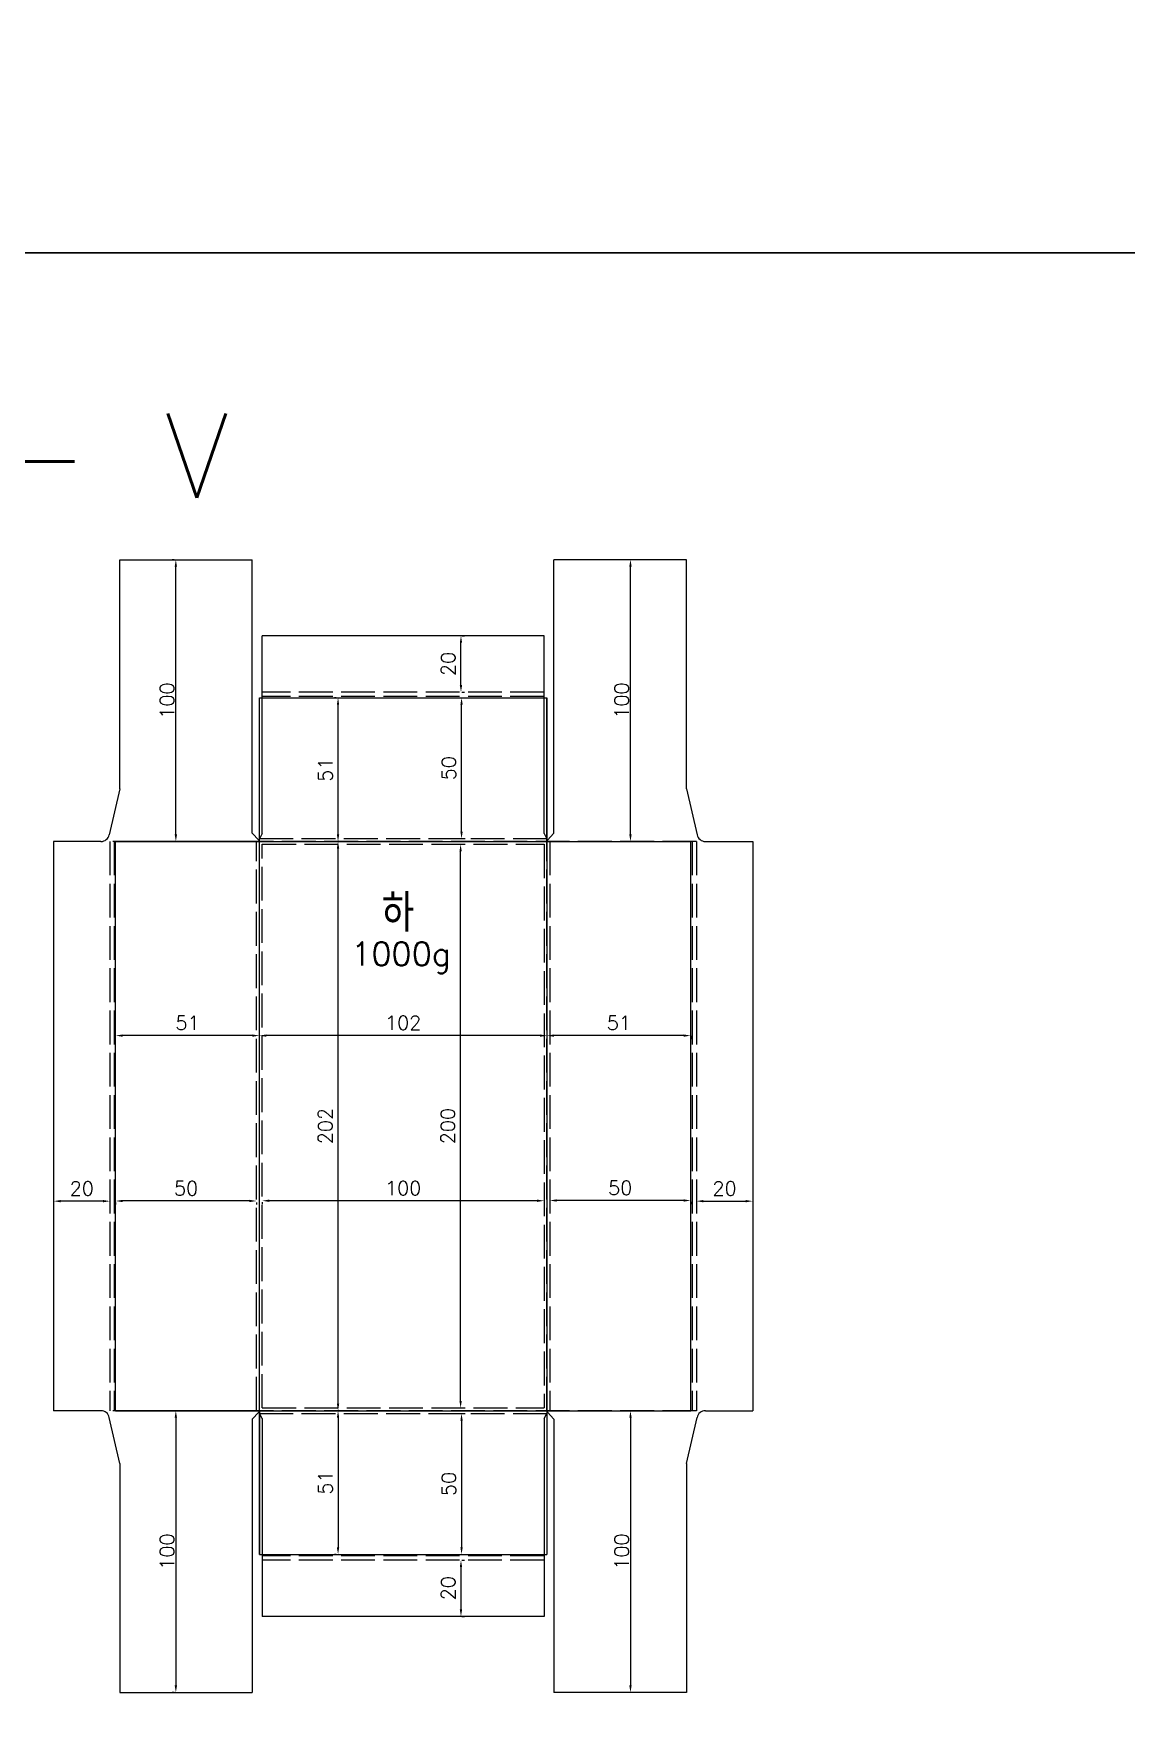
# Model space of a CAD drawing. Header units: millimetres. Extents: x 2179 to 11229, y 1198 to 3756.
# Drawn here: x 4889 to 5277, y 1515 to 2113 of the extents above; entities that cross this region are included whole.
import ezdxf

# ---------------------------------------------------------------- set-up
doc = ezdxf.new("R2010")
doc.units = ezdxf.units.MM
doc.linetypes.add('ACAD_ISO02W100', pattern=[15, 12, -3])
for name, color, linetype in [('기지', 7, 'Continuous'), ('인쇄지', 7, 'Continuous'), ('치수', 7, 'Continuous')]:
    doc.layers.add(name, color=color, linetype=linetype)
doc.styles.add('FHG', font='TXT.shx', dxfattribs={"height": 0.18, "bigfont": 'whgtxt.shx'})
doc.styles.get("Standard").update_dxf_attribs({"font": 'txt.shx', "bigfont": 'zfhg.shx'})
doc.dimstyles.new('ISO-25', dxfattribs={"dimtxt": 2.5, "dimasz": 2.5, "dimexe": 1.25, "dimexo": 0.625, "dimtad": 1, "dimtxsty": 'Standard', "dimcen": 2.5, "dimadec": 0, "dimazin": 0, "dimtfac": 1, "dimtmove": 0, "dimatfit": 3, "dimfxl": 0, "dimarcsym": 0})

# ---------------------------------------------------------------- blocks, each defined once
blk = doc.blocks.new('*D267')
at = {"layer": 'DEFPOINTS', "color": 0}
for p in [(5040.32, 1825.25), (5040.51, 1825.25), (5040.32, 1625.25)]:
    blk.add_point(p, dxfattribs=at)
at = {"layer": '치수', "color": 0, "lineweight": -2}
for p, q in [((5040.95, 1825.25), (5041.76, 1825.25)), ((5040.51, 1627.75), (5040.51, 1822.75)), ((5040.95, 1625.25), (5041.76, 1625.25))]:
    blk.add_line(p, q, dxfattribs=at)
at = {"layer": '치수', "color": 0}
for points in [[(5040.09, 1822.75), (5040.93, 1822.75), (5040.51, 1825.25)], [(5040.09, 1627.75), (5040.93, 1627.75), (5040.51, 1625.25)]]:
    blk.add_solid(points, dxfattribs=at)
at = {"layer": '치수', "color": 0, "insert": (5036.01, 1725.25), "char_height": 5, "attachment_point": 5, "rotation": 90}
blk.add_mtext('200', dxfattribs=at)
blk = doc.blocks.new('*D268')
at = {"layer": 'DEFPOINTS', "color": 0}
for p in [(4997.04, 1826.25), (4997.04, 1826.25), (4996.74, 1624.25)]:
    blk.add_point(p, dxfattribs=at)
at = {"layer": '치수', "color": 0, "lineweight": -2}
for p, q in [((4996.41, 1826.25), (4995.79, 1826.25)), ((4997.04, 1626.75), (4997.04, 1823.75)), ((4997.37, 1624.25), (4998.29, 1624.25))]:
    blk.add_line(p, q, dxfattribs=at)
at = {"layer": '치수', "color": 0}
for points in [[(4996.62, 1823.75), (4997.45, 1823.75), (4997.04, 1826.25)], [(4996.62, 1626.75), (4997.45, 1626.75), (4997.04, 1624.25)]]:
    blk.add_solid(points, dxfattribs=at)
at = {"layer": '치수', "color": 0, "insert": (4992.54, 1725.25), "char_height": 5, "attachment_point": 5, "rotation": 90}
blk.add_mtext('202', dxfattribs=at)
blk = doc.blocks.new('*D271')
at = {"layer": 'DEFPOINTS', "color": 0}
for p in [(4970.13, 1698.85), (4970.13, 1698.75), (5070.13, 1698.85)]:
    blk.add_point(p, dxfattribs=at)
at = {"layer": '치수', "color": 0, "lineweight": -2}
for p, q in [((4970.13, 1698.23), (4970.13, 1697.5)), ((5067.63, 1698.75), (4972.63, 1698.75)), ((5070.13, 1698.23), (5070.13, 1697.5))]:
    blk.add_line(p, q, dxfattribs=at)
at = {"layer": '치수', "color": 0}
for points in [[(4972.63, 1699.17), (4972.63, 1698.33), (4970.13, 1698.75)], [(5067.63, 1699.17), (5067.63, 1698.33), (5070.13, 1698.75)]]:
    blk.add_solid(points, dxfattribs=at)
at = {"layer": '치수', "color": 0, "insert": (5020.13, 1703.25), "char_height": 5, "attachment_point": 5}
blk.add_mtext('100', dxfattribs=at)
blk = doc.blocks.new('*D275')
at = {"layer": 'DEFPOINTS', "color": 0}
for p in [(4918.13, 1698.75), (4918.13, 1698.67), (4968.13, 1698.75)]:
    blk.add_point(p, dxfattribs=at)
at = {"layer": '치수', "color": 0, "lineweight": -2}
for p, q in [((4918.13, 1698.12), (4918.13, 1697.42)), ((4965.63, 1698.67), (4920.63, 1698.67)), ((4968.13, 1698.12), (4968.13, 1697.42))]:
    blk.add_line(p, q, dxfattribs=at)
at = {"layer": '치수', "color": 0}
for points in [[(4920.63, 1699.09), (4920.63, 1698.26), (4918.13, 1698.67)], [(4965.63, 1699.09), (4965.63, 1698.26), (4968.13, 1698.67)]]:
    blk.add_solid(points, dxfattribs=at)
at = {"layer": '치수', "color": 0, "insert": (4943.13, 1703.17), "char_height": 5, "attachment_point": 5}
blk.add_mtext('50', dxfattribs=at)
blk = doc.blocks.new('*D276')
at = {"layer": 'DEFPOINTS', "color": 0}
for p in [(4896.13, 1698.71), (4896.13, 1698.61), (4916.13, 1698.71)]:
    blk.add_point(p, dxfattribs=at)
at = {"layer": '치수', "color": 0, "lineweight": -2}
for p, q in [((4896.13, 1698.09), (4896.13, 1697.36)), ((4913.63, 1698.61), (4898.63, 1698.61)), ((4916.13, 1698.09), (4916.13, 1697.36))]:
    blk.add_line(p, q, dxfattribs=at)
at = {"layer": '치수', "color": 0}
for points in [[(4898.63, 1699.02), (4898.63, 1698.19), (4896.13, 1698.61)], [(4913.63, 1699.02), (4913.63, 1698.19), (4916.13, 1698.61)]]:
    blk.add_solid(points, dxfattribs=at)
at = {"layer": '치수', "color": 0, "insert": (4906.13, 1703.11), "char_height": 5, "attachment_point": 5}
blk.add_mtext('20', dxfattribs=at)
blk = doc.blocks.new('*D277')
at = {"layer": 'DEFPOINTS', "color": 0}
for p in [(5072.13, 1699.06), (5072.13, 1698.85), (5122.13, 1699.06)]:
    blk.add_point(p, dxfattribs=at)
at = {"layer": '치수', "color": 0, "lineweight": -2}
for p, q in [((5072.13, 1698.43), (5072.13, 1697.6)), ((5119.63, 1698.85), (5074.63, 1698.85)), ((5122.13, 1698.43), (5122.13, 1697.6))]:
    blk.add_line(p, q, dxfattribs=at)
at = {"layer": '치수', "color": 0}
for points in [[(5074.63, 1699.27), (5074.63, 1698.43), (5072.13, 1698.85)], [(5119.63, 1699.27), (5119.63, 1698.43), (5122.13, 1698.85)]]:
    blk.add_solid(points, dxfattribs=at)
at = {"layer": '치수', "color": 0, "insert": (5097.13, 1703.35), "char_height": 5, "attachment_point": 5}
blk.add_mtext('50', dxfattribs=at)
blk = doc.blocks.new('*D278')
at = {"layer": 'DEFPOINTS', "color": 0}
for p in [(5124.13, 1698.71), (5144.13, 1698.71), (5144.13, 1698.61)]:
    blk.add_point(p, dxfattribs=at)
at = {"layer": '치수', "color": 0, "lineweight": -2}
for p, q in [((5124.13, 1698.09), (5124.13, 1697.36)), ((5126.63, 1698.61), (5141.63, 1698.61)), ((5144.13, 1698.09), (5144.13, 1697.36))]:
    blk.add_line(p, q, dxfattribs=at)
at = {"layer": '치수', "color": 0}
for points in [[(5126.63, 1699.02), (5126.63, 1698.19), (5124.13, 1698.61)], [(5141.63, 1699.02), (5141.63, 1698.19), (5144.13, 1698.61)]]:
    blk.add_solid(points, dxfattribs=at)
at = {"layer": '치수', "color": 0, "insert": (5134.13, 1703.11), "char_height": 5, "attachment_point": 5}
blk.add_mtext('20', dxfattribs=at)
blk = doc.blocks.new('*D279')
at = {"layer": 'DEFPOINTS', "color": 0}
for p in [(5071.13, 1757.87), (4969.13, 1757.36), (4969.13, 1757.36)]:
    blk.add_point(p, dxfattribs=at)
at = {"layer": '치수', "color": 0, "lineweight": -2}
for p, q in [((4969.13, 1757.98), (4969.13, 1758.61)), ((5068.63, 1757.36), (4971.63, 1757.36)), ((5071.13, 1757.24), (5071.13, 1756.11))]:
    blk.add_line(p, q, dxfattribs=at)
at = {"layer": '치수', "color": 0}
for points in [[(4971.63, 1757.77), (4971.63, 1756.94), (4969.13, 1757.36)], [(5068.63, 1757.77), (5068.63, 1756.94), (5071.13, 1757.36)]]:
    blk.add_solid(points, dxfattribs=at)
at = {"layer": '치수', "color": 0, "insert": (5020.13, 1761.86), "char_height": 5, "attachment_point": 5}
blk.add_mtext('102', dxfattribs=at)
blk = doc.blocks.new('*D288')
at = {"layer": 'DEFPOINTS', "color": 0}
for p in [(4939.51, 1926.25), (4939.51, 1926.25), (4940.51, 1826.25)]:
    blk.add_point(p, dxfattribs=at)
at = {"layer": '치수', "color": 0, "lineweight": -2}
for p, q in [((4938.88, 1926.25), (4938.26, 1926.25)), ((4939.51, 1828.75), (4939.51, 1923.75)), ((4939.88, 1826.25), (4938.26, 1826.25))]:
    blk.add_line(p, q, dxfattribs=at)
at = {"layer": '치수', "color": 0}
for points in [[(4939.09, 1923.75), (4939.92, 1923.75), (4939.51, 1926.25)], [(4939.09, 1828.75), (4939.92, 1828.75), (4939.51, 1826.25)]]:
    blk.add_solid(points, dxfattribs=at)
at = {"layer": '치수', "color": 0, "insert": (4936.38, 1876.25), "char_height": 5, "attachment_point": 5, "rotation": 90}
blk.add_mtext('100', dxfattribs=at)
blk = doc.blocks.new('*D289')
at = {"layer": 'DEFPOINTS', "color": 0}
for p in [(4997.04, 1877.25), (4997.04, 1877.25), (4997.04, 1826.25)]:
    blk.add_point(p, dxfattribs=at)
at = {"layer": '치수', "color": 0, "lineweight": -2}
for p, q in [((4996.41, 1877.25), (4995.79, 1877.25)), ((4997.04, 1828.75), (4997.04, 1874.75)), ((4996.41, 1826.25), (4995.79, 1826.25))]:
    blk.add_line(p, q, dxfattribs=at)
at = {"layer": '치수', "color": 0}
for points in [[(4996.62, 1874.75), (4997.45, 1874.75), (4997.04, 1877.25)], [(4996.62, 1828.75), (4997.45, 1828.75), (4997.04, 1826.25)]]:
    blk.add_solid(points, dxfattribs=at)
at = {"layer": '치수', "color": 0, "insert": (4992.54, 1851.75), "char_height": 5, "attachment_point": 5, "rotation": 90}
blk.add_mtext('51', dxfattribs=at)
blk = doc.blocks.new('*D290')
at = {"layer": 'DEFPOINTS', "color": 0}
for p in [(4918.13, 1757.36), (4918.13, 1757.36), (4969.13, 1757.36)]:
    blk.add_point(p, dxfattribs=at)
at = {"layer": '치수', "color": 0, "lineweight": -2}
for p, q in [((4918.13, 1757.98), (4918.13, 1758.61)), ((4969.13, 1757.98), (4969.13, 1758.61)), ((4966.63, 1757.36), (4920.63, 1757.36))]:
    blk.add_line(p, q, dxfattribs=at)
at = {"layer": '치수', "color": 0}
for points in [[(4920.63, 1757.77), (4920.63, 1756.94), (4918.13, 1757.36)], [(4966.63, 1757.77), (4966.63, 1756.94), (4969.13, 1757.36)]]:
    blk.add_solid(points, dxfattribs=at)
at = {"layer": '치수', "color": 0, "insert": (4943.63, 1761.86), "char_height": 5, "attachment_point": 5}
blk.add_mtext('51', dxfattribs=at)
blk = doc.blocks.new('*D291')
at = {"layer": 'DEFPOINTS', "color": 0}
for p in [(5100.76, 1926.25), (5100.76, 1926.25), (5099.76, 1826.25)]:
    blk.add_point(p, dxfattribs=at)
at = {"layer": '치수', "color": 0, "lineweight": -2}
for p, q in [((5100.13, 1926.25), (5099.51, 1926.25)), ((5100.76, 1828.75), (5100.76, 1923.75)), ((5100.38, 1826.25), (5102.01, 1826.25))]:
    blk.add_line(p, q, dxfattribs=at)
at = {"layer": '치수', "color": 0}
for points in [[(5100.34, 1923.75), (5101.18, 1923.75), (5100.76, 1926.25)], [(5100.34, 1828.75), (5101.18, 1828.75), (5100.76, 1826.25)]]:
    blk.add_solid(points, dxfattribs=at)
at = {"layer": '치수', "color": 0, "insert": (5097.63, 1876.25), "char_height": 5, "attachment_point": 5, "rotation": 90}
blk.add_mtext('100', dxfattribs=at)
blk = doc.blocks.new('*D292')
at = {"layer": 'DEFPOINTS', "color": 0}
for p in [(5100.76, 1926.25), (5100.76, 1926.25), (5099.76, 1826.25)]:
    blk.add_point(p, dxfattribs=at)
at = {"layer": '치수', "color": 0, "lineweight": -2}
for p, q in [((5100.13, 1926.25), (5099.51, 1926.25)), ((5100.76, 1828.75), (5100.76, 1923.75)), ((5100.38, 1826.25), (5102.01, 1826.25))]:
    blk.add_line(p, q, dxfattribs=at)
at = {"layer": '치수', "color": 0}
for points in [[(5100.34, 1923.75), (5101.18, 1923.75), (5100.76, 1926.25)], [(5100.34, 1828.75), (5101.18, 1828.75), (5100.76, 1826.25)]]:
    blk.add_solid(points, dxfattribs=at)
at = {"layer": '치수', "color": 0, "insert": (5097.63, 1876.25), "char_height": 5, "attachment_point": 5, "rotation": 90}
blk.add_mtext('100', dxfattribs=at)
blk = doc.blocks.new('*D293')
at = {"layer": 'DEFPOINTS', "color": 0}
for p in [(5040.51, 1877.25), (5040.84, 1877.25), (5040.51, 1827.25)]:
    blk.add_point(p, dxfattribs=at)
at = {"layer": '치수', "color": 0, "lineweight": -2}
for p, q in [((5041.13, 1877.25), (5042.09, 1877.25)), ((5040.84, 1829.75), (5040.84, 1874.75)), ((5041.13, 1827.25), (5042.09, 1827.25))]:
    blk.add_line(p, q, dxfattribs=at)
at = {"layer": '치수', "color": 0}
for points in [[(5040.43, 1874.75), (5041.26, 1874.75), (5040.84, 1877.25)], [(5040.43, 1829.75), (5041.26, 1829.75), (5040.84, 1827.25)]]:
    blk.add_solid(points, dxfattribs=at)
at = {"layer": '치수', "color": 0, "insert": (5036.34, 1852.25), "char_height": 5, "attachment_point": 5, "rotation": 90}
blk.add_mtext('50', dxfattribs=at)
blk = doc.blocks.new('*D294')
at = {"layer": 'DEFPOINTS', "color": 0}
for p in [(5071.13, 1757.87), (5122.13, 1757.87), (5071.13, 1757.36)]:
    blk.add_point(p, dxfattribs=at)
at = {"layer": '치수', "color": 0, "lineweight": -2}
for p, q in [((5071.13, 1757.24), (5071.13, 1756.11)), ((5119.63, 1757.36), (5073.63, 1757.36)), ((5122.13, 1757.24), (5122.13, 1756.11))]:
    blk.add_line(p, q, dxfattribs=at)
at = {"layer": '치수', "color": 0}
for points in [[(5073.63, 1757.77), (5073.63, 1756.94), (5071.13, 1757.36)], [(5119.63, 1757.77), (5119.63, 1756.94), (5122.13, 1757.36)]]:
    blk.add_solid(points, dxfattribs=at)
at = {"layer": '치수', "color": 0, "insert": (5096.63, 1761.86), "char_height": 5, "attachment_point": 5}
blk.add_mtext('51', dxfattribs=at)
blk = doc.blocks.new('*D295')
at = {"layer": 'DEFPOINTS', "color": 0}
for p in [(5040.31, 1899.25), (5040.64, 1899.25), (5040.31, 1879.25)]:
    blk.add_point(p, dxfattribs=at)
at = {"layer": '치수', "color": 0, "lineweight": -2}
for p, q in [((5040.64, 1881.75), (5040.64, 1896.75)), ((5040.94, 1899.25), (5041.89, 1899.25)), ((5040.94, 1879.25), (5041.89, 1879.25))]:
    blk.add_line(p, q, dxfattribs=at)
at = {"layer": '치수', "color": 0}
for points in [[(5040.22, 1896.75), (5041.05, 1896.75), (5040.64, 1899.25)], [(5040.22, 1881.75), (5041.05, 1881.75), (5040.64, 1879.25)]]:
    blk.add_solid(points, dxfattribs=at)
at = {"layer": '치수', "color": 0, "insert": (5036.14, 1889.25), "char_height": 5, "attachment_point": 5, "rotation": 90}
blk.add_mtext('20', dxfattribs=at)
blk = doc.blocks.new('*D302')
at = {"layer": 'DEFPOINTS', "color": 0}
for p in [(4940.51, 1624.25), (4939.51, 1524.25), (4939.51, 1524.25)]:
    blk.add_point(p, dxfattribs=at)
at = {"layer": '치수', "color": 0, "lineweight": -2}
for p, q in [((4939.88, 1624.25), (4938.26, 1624.25)), ((4939.51, 1621.75), (4939.51, 1526.75)), ((4938.88, 1524.25), (4938.26, 1524.25))]:
    blk.add_line(p, q, dxfattribs=at)
at = {"layer": '치수', "color": 0}
for points in [[(4939.09, 1621.75), (4939.92, 1621.75), (4939.51, 1624.25)], [(4939.09, 1526.75), (4939.92, 1526.75), (4939.51, 1524.25)]]:
    blk.add_solid(points, dxfattribs=at)
at = {"layer": '치수', "color": 0, "insert": (4936.38, 1574.25), "char_height": 5, "attachment_point": 5, "rotation": 90}
blk.add_mtext('100', dxfattribs=at)
blk = doc.blocks.new('*D303')
at = {"layer": 'DEFPOINTS', "color": 0}
for p in [(4997.04, 1624.25), (4997.04, 1573.25), (4997.04, 1573.25)]:
    blk.add_point(p, dxfattribs=at)
at = {"layer": '치수', "color": 0, "lineweight": -2}
for p, q in [((4996.41, 1624.25), (4995.79, 1624.25)), ((4997.04, 1621.75), (4997.04, 1575.75)), ((4996.41, 1573.25), (4995.79, 1573.25))]:
    blk.add_line(p, q, dxfattribs=at)
at = {"layer": '치수', "color": 0}
for points in [[(4996.62, 1621.75), (4997.45, 1621.75), (4997.04, 1624.25)], [(4996.62, 1575.75), (4997.45, 1575.75), (4997.04, 1573.25)]]:
    blk.add_solid(points, dxfattribs=at)
at = {"layer": '치수', "color": 0, "insert": (4992.54, 1598.75), "char_height": 5, "attachment_point": 5, "rotation": 90}
blk.add_mtext('51', dxfattribs=at)
blk = doc.blocks.new('*D305')
at = {"layer": 'DEFPOINTS', "color": 0}
for p in [(5099.76, 1624.25), (5100.76, 1524.25), (5100.76, 1524.25)]:
    blk.add_point(p, dxfattribs=at)
at = {"layer": '치수', "color": 0, "lineweight": -2}
for p, q in [((5100.38, 1624.25), (5102.01, 1624.25)), ((5100.76, 1621.75), (5100.76, 1526.75)), ((5100.13, 1524.25), (5099.51, 1524.25))]:
    blk.add_line(p, q, dxfattribs=at)
at = {"layer": '치수', "color": 0}
for points in [[(5100.34, 1621.75), (5101.18, 1621.75), (5100.76, 1624.25)], [(5100.34, 1526.75), (5101.18, 1526.75), (5100.76, 1524.25)]]:
    blk.add_solid(points, dxfattribs=at)
at = {"layer": '치수', "color": 0, "insert": (5097.63, 1574.25), "char_height": 5, "attachment_point": 5, "rotation": 90}
blk.add_mtext('100', dxfattribs=at)
blk = doc.blocks.new('*D304')
at = {"layer": 'DEFPOINTS', "color": 0}
for p in [(5099.76, 1624.25), (5100.76, 1524.25), (5100.76, 1524.25)]:
    blk.add_point(p, dxfattribs=at)
at = {"layer": '치수', "color": 0, "lineweight": -2}
for p, q in [((5100.38, 1624.25), (5102.01, 1624.25)), ((5100.76, 1621.75), (5100.76, 1526.75)), ((5100.13, 1524.25), (5099.51, 1524.25))]:
    blk.add_line(p, q, dxfattribs=at)
at = {"layer": '치수', "color": 0}
for points in [[(5100.34, 1621.75), (5101.18, 1621.75), (5100.76, 1624.25)], [(5100.34, 1526.75), (5101.18, 1526.75), (5100.76, 1524.25)]]:
    blk.add_solid(points, dxfattribs=at)
at = {"layer": '치수', "color": 0, "insert": (5097.63, 1574.25), "char_height": 5, "attachment_point": 5, "rotation": 90}
blk.add_mtext('100', dxfattribs=at)
blk = doc.blocks.new('*D306')
at = {"layer": 'DEFPOINTS', "color": 0}
for p in [(5040.51, 1623.25), (5040.51, 1573.25), (5040.84, 1573.25)]:
    blk.add_point(p, dxfattribs=at)
at = {"layer": '치수', "color": 0, "lineweight": -2}
for p, q in [((5040.84, 1620.75), (5040.84, 1575.75)), ((5041.13, 1623.25), (5042.09, 1623.25)), ((5041.13, 1573.25), (5042.09, 1573.25))]:
    blk.add_line(p, q, dxfattribs=at)
at = {"layer": '치수', "color": 0}
for points in [[(5040.43, 1620.75), (5041.26, 1620.75), (5040.84, 1623.25)], [(5040.43, 1575.75), (5041.26, 1575.75), (5040.84, 1573.25)]]:
    blk.add_solid(points, dxfattribs=at)
at = {"layer": '치수', "color": 0, "insert": (5036.34, 1598.25), "char_height": 5, "attachment_point": 5, "rotation": 90}
blk.add_mtext('50', dxfattribs=at)
blk = doc.blocks.new('*D307')
at = {"layer": 'DEFPOINTS', "color": 0}
for p in [(5040.31, 1571.25), (5040.31, 1551.25), (5040.64, 1551.25)]:
    blk.add_point(p, dxfattribs=at)
at = {"layer": '치수', "color": 0, "lineweight": -2}
for p, q in [((5040.64, 1568.75), (5040.64, 1553.75)), ((5040.94, 1571.25), (5041.89, 1571.25)), ((5040.94, 1551.25), (5041.89, 1551.25))]:
    blk.add_line(p, q, dxfattribs=at)
at = {"layer": '치수', "color": 0}
for points in [[(5040.22, 1568.75), (5041.05, 1568.75), (5040.64, 1571.25)], [(5040.22, 1553.75), (5041.05, 1553.75), (5040.64, 1551.25)]]:
    blk.add_solid(points, dxfattribs=at)
at = {"layer": '치수', "color": 0, "insert": (5036.14, 1561.25), "char_height": 5, "attachment_point": 5, "rotation": 90}
blk.add_mtext('20', dxfattribs=at)

msp = doc.modelspace()

# ---------------------------------------------------------------- linework, layer by layer
at = {"color": 6}
for points in [[(4428.818, 2635.181), (5328.818, 2635.181), (5328.818, 2035.181), (4428.818, 2035.181)], [(4428.818, 2035.181), (5328.818, 2035.181), (5328.818, 1435.181), (4428.818, 1435.181)]]:
    msp.add_lwpolyline(points, close=True, dxfattribs=at)
at = {"layer": '기지', "color": 3}
for p, q in [((4969.134, 1573.25), (4969.134, 1877.25)), ((5071.134, 1877.25), (5071.134, 1573.25)), ((4918.134, 1826.25), (5122.134, 1826.25)), ((4918.134, 1624.25), (5122.134, 1624.25))]:
    msp.add_line(p, q, dxfattribs=at)
at = {"layer": '기지'}
for p, q in [((4969.134, 1877.25), (5071.134, 1877.25)), ((4969.134, 1826.25), (4969.134, 1877.25)), ((5071.134, 1826.25), (5071.134, 1877.25)), ((4918.134, 1624.25), (4918.134, 1826.25)), ((4969.134, 1826.25), (4918.134, 1826.25)), ((5071.134, 1826.25), (5122.134, 1826.25)), ((5122.134, 1624.25), (5122.134, 1826.25)), ((4969.134, 1624.25), (4918.134, 1624.25)), ((4969.134, 1624.25), (4969.134, 1573.25)), ((5071.134, 1624.25), (5071.134, 1573.25)), ((5071.134, 1624.25), (5122.134, 1624.25)), ((4969.134, 1573.25), (5071.134, 1573.25))]:
    msp.add_line(p, q, dxfattribs=at)
at = {"layer": '인쇄지', "color": 6}
for p, q in [((4919.634, 1844.968), (4919.634, 1926.25)), ((4919.634, 1926.25), (4966.634, 1926.25)), ((4966.634, 1829.25), (4966.634, 1926.25)), ((5073.634, 1829.25), (5073.634, 1926.25)), ((5120.634, 1926.25), (5073.634, 1926.25)), ((5120.634, 1844.968), (5120.634, 1926.25)), ((5070.134, 1899.25), (4970.134, 1899.25)), ((4970.134, 1829.057), (4970.134, 1899.25)), ((5070.134, 1829.057), (5070.134, 1899.25)), ((4919.634, 1844.968), (4915.886, 1828.664)), ((5120.634, 1844.968), (5124.382, 1828.664)), ((4896.134, 1826.25), (4896.134, 1624.25)), ((4912.944, 1826.25), (4896.134, 1826.25)), ((4968.884, 1826.75), (4966.634, 1829.25)), ((4970.134, 1829.057), (4968.884, 1826.75)), ((5070.134, 1829.057), (5071.384, 1826.75)), ((5071.384, 1826.75), (5073.634, 1829.25)), ((5127.324, 1826.25), (5144.134, 1826.25)), ((5144.134, 1826.25), (5144.134, 1624.25)), ((4912.944, 1624.25), (4896.134, 1624.25)), ((4919.634, 1605.531), (4915.886, 1621.836)), ((4968.884, 1623.75), (4966.634, 1621.25)), ((4966.634, 1621.25), (4966.634, 1524.25)), ((4970.134, 1621.442), (4968.884, 1623.75)), ((4970.134, 1621.442), (4970.134, 1551.25)), ((5070.134, 1621.442), (5071.384, 1623.75)), ((5070.134, 1621.442), (5070.134, 1551.25)), ((5071.384, 1623.75), (5073.634, 1621.25)), ((5073.634, 1621.25), (5073.634, 1524.25)), ((5120.634, 1605.531), (5124.382, 1621.836)), ((5127.324, 1624.25), (5144.134, 1624.25)), ((4919.634, 1605.531), (4919.634, 1524.25)), ((5120.634, 1605.531), (5120.634, 1524.25)), ((5070.134, 1551.25), (4970.134, 1551.25)), ((4919.634, 1524.25), (4966.634, 1524.25)), ((5120.634, 1524.25), (5073.634, 1524.25))]:
    msp.add_line(p, q, dxfattribs=at)
at = {"layer": '인쇄지', "color": 4, "linetype": 'ACAD_ISO02W100'}
for p, q in [((5070.134, 1879.25), (4970.134, 1879.25)), ((5070.134, 1877.75), (4970.134, 1877.75)), ((4916.134, 1826.25), (4916.134, 1624.25)), ((5124.134, 1826.25), (4916.134, 1826.25)), ((4917.634, 1826.25), (4917.634, 1624.25)), ((4969.134, 1624.25), (4969.134, 1826.25)), ((5071.134, 1624.25), (5071.134, 1826.25)), ((5122.634, 1826.25), (5122.634, 1624.25)), ((5124.134, 1826.25), (5124.134, 1624.25)), ((5124.134, 1624.25), (4916.134, 1624.25)), ((5070.134, 1572.75), (4970.134, 1572.75)), ((5070.134, 1571.25), (4970.134, 1571.25))]:
    msp.add_line(p, q, dxfattribs=at)
at = {"layer": '인쇄지', "color": 6}
for centre, start, end in [((4912.944, 1829.25), 270, 348.73417), ((5127.324, 1829.25), 191.26583, 270), ((4912.944, 1621.25), 11.26583, 90), ((5127.324, 1621.25), 90, 168.73417)]:
    msp.add_arc(centre, 3, start, end, dxfattribs=at)
at = {"layer": '치수', "color": 2, "linetype": 'ACAD_ISO02W100'}
for p, q in [((4968.134, 1624.25), (4968.134, 1826.25)), ((4969.134, 1827.25), (5071.134, 1827.25)), ((4970.134, 1625.25), (4970.134, 1825.25)), ((4970.134, 1825.25), (5070.134, 1825.25)), ((5070.134, 1825.25), (5070.134, 1625.25)), ((5072.134, 1826.25), (5072.134, 1624.25)), ((4969.134, 1623.25), (5071.134, 1623.25)), ((4970.134, 1625.25), (5070.134, 1625.25))]:
    msp.add_line(p, q, dxfattribs=at)

# ---------------------------------------------------------------- texts
at = {"style": 'FHG'}
msp.add_text('1000g - V', height=30, dxfattribs=at).set_placement((4721.196, 1948.174))
at = {"layer": '기지', "color": 1}
msp.add_text('하', height=13.333, dxfattribs=at).set_placement((5012.479, 1794.206))
at = {"layer": '기지', "color": 1, "style": 'FHG'}
msp.add_text('1000g', height=8.3333, dxfattribs=at).set_placement((5001.718, 1782.207))

# ---------------------------------------------------------------- dimensions: what is measured, and where the dimension line sits
at = {"layer": '치수', "color": 1}
for base, p1, p2, angle, override, picture, middle in [((4939.508, 1926.25), (4940.508, 1826.25), (4939.508, 1926.25), 90, {"dimtxt": 5, "dimdec": 1, "dimtdec": 1, "dimtmove": 0, "dimtzin": 0}, '*D288', (4936.383, 1876.25)), ((5100.759, 1926.25), (5099.759, 1826.25), (5100.759, 1926.25), 90, {"dimtxt": 5, "dimdec": 1, "dimtdec": 1, "dimtmove": 0, "dimtzin": 0}, '*D291', (5097.634, 1876.25)), ((5100.759, 1926.25), (5099.759, 1826.25), (5100.759, 1926.25), 90, {"dimtxt": 5, "dimdec": 1, "dimtdec": 1, "dimtmove": 0, "dimtzin": 0}, '*D292', (5097.634, 1876.25)), ((5040.636, 1899.25), (5040.313, 1879.25), (5040.313, 1899.25), 270, {"dimtxt": 5, "dimgap": 2}, '*D295', (5036.136, 1889.25)), ((5040.844, 1877.25), (5040.509, 1827.25), (5040.509, 1877.25), 90, {"dimtxt": 5, "dimgap": 2}, '*D293', (5036.344, 1852.25)), ((5040.509, 1825.25), (5040.321, 1625.25), (5040.321, 1825.25), 90, {"dimtxt": 5, "dimgap": 2}, '*D267', (5036.009, 1725.25)), ((5144.134, 1698.605), (5124.134, 1698.711), (5144.134, 1698.711), 180, {"dimtxt": 5, "dimgap": 2}, '*D278', (5134.134, 1703.105)), ((4939.508, 1524.25), (4940.508, 1624.25), (4939.508, 1524.25), 270, {"dimtxt": 5, "dimdec": 1, "dimtdec": 1, "dimtmove": 0, "dimtzin": 0}, '*D302', (4936.383, 1574.25)), ((5040.844, 1573.25), (5040.509, 1623.25), (5040.509, 1573.25), 270, {"dimtxt": 5, "dimgap": 2}, '*D306', (5036.344, 1598.25)), ((5100.759, 1524.25), (5099.759, 1624.25), (5100.759, 1524.25), 270, {"dimtxt": 5, "dimdec": 1, "dimtdec": 1, "dimtmove": 0, "dimtzin": 0}, '*D305', (5097.634, 1574.25)), ((5100.759, 1524.25), (5099.759, 1624.25), (5100.759, 1524.25), 270, {"dimtxt": 5, "dimdec": 1, "dimtdec": 1, "dimtmove": 0, "dimtzin": 0}, '*D304', (5097.634, 1574.25)), ((5040.636, 1551.25), (5040.313, 1571.25), (5040.313, 1551.25), 90, {"dimtxt": 5, "dimgap": 2}, '*D307', (5036.136, 1561.25))]:
    dim = msp.add_linear_dim(base=base, p1=p1, p2=p2, angle=angle, dimstyle='ISO-25', override=override, dxfattribs=at)
    dim.commit()
    dim.dimension.update_dxf_attribs({"geometry": picture, "text_midpoint": middle})
at = {"layer": '치수', "color": 3}
for base, p1, p2, angle, picture, middle in [((4997.036, 1877.25), (4997.036, 1826.25), (4997.036, 1877.25), 90, '*D289', (4992.536, 1851.75)), ((4997.036, 1826.25), (4996.741, 1624.25), (4997.036, 1826.25), 90, '*D268', (4992.536, 1725.25)), ((4997.036, 1573.25), (4997.036, 1624.25), (4997.036, 1573.25), 270, '*D303', (4992.536, 1598.75))]:
    dim = msp.add_linear_dim(base=base, p1=p1, p2=p2, angle=angle, dimstyle='ISO-25', override={"dimtxt": 5, "dimgap": 2, "dimtmove": 1}, dxfattribs=at)
    dim.commit()
    dim.dimension.update_dxf_attribs({"geometry": picture, "text_midpoint": middle})
for base, p1, p2, override, picture, middle in [((4918.134, 1757.357), (4969.134, 1757.357), (4918.134, 1757.357), {"dimtxt": 5, "dimgap": 2, "dimtmove": 1}, '*D290', (4943.634, 1761.857)), ((4969.134, 1757.357), (5071.134, 1757.869), (4969.134, 1757.357), {"dimtxt": 5, "dimgap": 2, "dimtmove": 1}, '*D279', (5020.134, 1761.857)), ((5071.134, 1757.357), (5122.134, 1757.869), (5071.134, 1757.869), {"dimtxt": 5, "dimgap": 2}, '*D294', (5096.634, 1761.857))]:
    dim = msp.add_linear_dim(base=base, p1=p1, p2=p2, dimstyle='ISO-25', override=override, dxfattribs=at)
    dim.commit()
    dim.dimension.update_dxf_attribs({"geometry": picture, "text_midpoint": middle})
at = {"layer": '치수', "color": 1}
for base, p1, p2, picture, middle in [((4896.134, 1698.605), (4916.134, 1698.711), (4896.134, 1698.711), '*D276', (4906.134, 1703.105)), ((4918.134, 1698.673), (4968.134, 1698.749), (4918.134, 1698.749), '*D275', (4943.134, 1703.173)), ((4970.134, 1698.749), (5070.134, 1698.851), (4970.134, 1698.851), '*D271', (5020.134, 1703.249)), ((5072.134, 1698.851), (5122.134, 1699.056), (5072.134, 1699.056), '*D277', (5097.134, 1703.351))]:
    dim = msp.add_linear_dim(base=base, p1=p1, p2=p2, dimstyle='ISO-25', override={"dimtxt": 5, "dimgap": 2}, dxfattribs=at)
    dim.commit()
    dim.dimension.update_dxf_attribs({"geometry": picture, "text_midpoint": middle})

doc.saveas('drawing.dxf')
